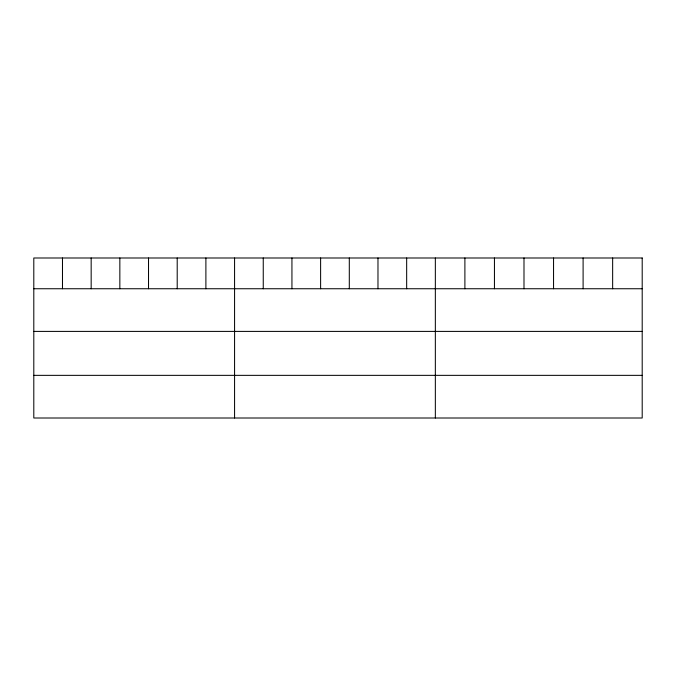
<?xml version="1.0" encoding="UTF-8"?>
<svg xmlns="http://www.w3.org/2000/svg" width="676" height="676" viewBox="0 0 676 676"><rect width="100%" height="100%" fill="white"/><g stroke="black" fill="none" stroke-linecap="round" stroke-linejoin="round"><path stroke-width="1.01" d="M33.8 288.745L642.2 288.745M33.8 331.401L642.2 331.401M33.8 375.349L642.2 375.349M612.65 257.995L612.65 288.745M583.101 257.995L583.101 288.745M553.551 257.995L553.551 288.745M523.993 257.995L523.993 288.745M494.443 257.995L494.443 288.745M464.894 257.995L464.894 288.745M435.344 257.995L435.344 418.005M406.665 257.995L406.665 288.745M377.977 257.995L377.977 288.745M349.298 257.995L349.298 288.745M320.618 257.995L320.618 288.745M291.939 257.995L291.939 288.745M263.251 257.995L263.251 288.745M234.572 257.995L234.572 418.005M205.893 257.995L205.893 288.745M177.205 257.995L177.205 288.745M148.526 257.995L148.526 288.745M119.846 257.995L119.846 288.745M91.167 257.995L91.167 288.745M62.479 257.995L62.479 288.745M642.2 257.995L33.8 257.995L33.8 418.005L642.2 418.005L642.2 257.995"/></g></svg>
